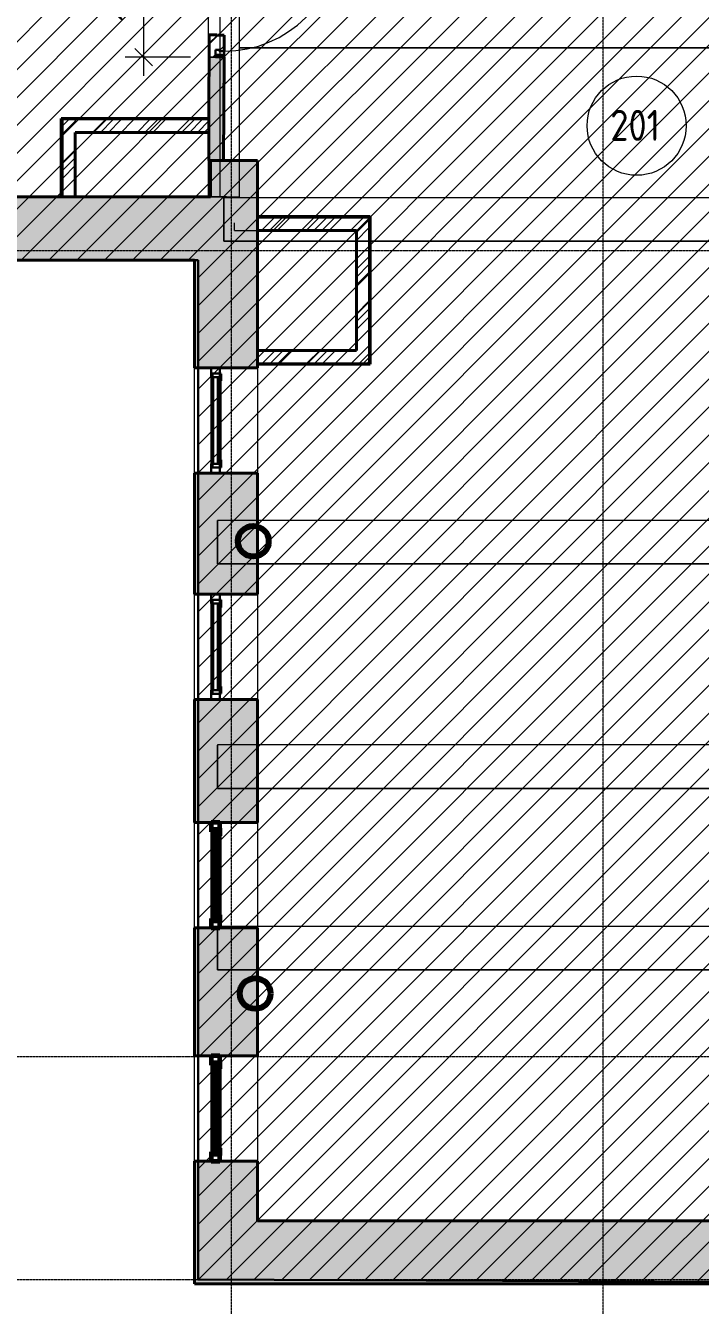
# Model space of a CAD drawing. Header units: millimetres. Extents: x -11886 to 379896, y -8130 to 47743.
# Drawn here: x 107037 to 112485, y 249 to 10571 of the extents above; entities that cross this region are included whole.
import ezdxf

# ---------------------------------------------------------------- set-up
doc = ezdxf.new("R2010")
doc.units = ezdxf.units.MM
for name, pattern in [('ADSK_Линия сетки', [25, 20, -2.5, 0, -2.5]), ('ADSK_Сверху', [4.5, 3, -1.5]), ('ADSK_Снесено', [4.5, 3, -1.5])]:
    doc.linetypes.add(name, pattern=pattern)
for name, color, linetype, lineweight, true_color in [('_ Окна', 5, 'Continuous', 30, 0x0000ff), ('Витраж', 5, 'Continuous', 18, 0x0000ff), ('Двери', 5, 'Continuous', 18, 0x0000ff), ('Окна', 5, 'Continuous', 18, 0x0000ff), ('Панели витража', 5, 'Continuous', 18, 0x0000ff), ('планы со стояками отопление_dwg', 7, 'Continuous', 9, 0x767676), ('Стены внутренние', 5, 'Continuous', 18, 0x0000ff), ('Стены наружные', 1, 'ADSK_Снесено', 18, 0xff0000), ('Стены штриховка', 5, 'Continuous', 18, 0x0000ff)]:
    doc.layers.add(name, color=color, linetype=linetype, lineweight=lineweight, true_color=true_color)
for name, color, linetype, lineweight in [('Каркас', 7, 'Continuous', 18), ('Марки помещений', 7, 'Continuous', 20), ('Оси', 7, 'Continuous', 9), ('Размеры', 7, 'Continuous', 9), ('стояки', 7, 'Continuous', 9)]:
    doc.layers.add(name, color=color, linetype=linetype, lineweight=lineweight)
doc.styles.add('GOST Common_1', font='GOST_Common.ttf', dxfattribs={"width": 0.9, "height": 200})
doc.dimstyles.new('ADSK_Основной_2_мм_Округление_до_1_мм', dxfattribs={"dimscale": 304.8, "dimtxt": 201.142999, "dimasz": 0.463911, "dimexe": 0.492126, "dimexo": 0.492126, "dimgap": 0.098425, "dimtad": 1, "dimdec": 0, "dimdsep": 46, "dimtxsty": 'GOST Common_1', "dimblk1": 'OBLIQUE', "dimblk2": 'OBLIQUE', "dimsah": 1, "dimcen": 0.09, "dimdle": 0.492126, "dimazin": 2, "dimtfac": 1, "dimtdec": 4, "dimtix": 1, "dimtmove": 0, "dimatfit": 3, "dimfxl": 1, "dimtvp": 1, "dimtolj": 1, "dimtzin": 0, "dimlwd": 20, "dimlwe": 20, "dimarcsym": 2})
pattern_1 = [(45, (108139.4, 150), (-179.605, 179.605), []), (45, (108202.9, 150), (0, 359.21), []), (45, (108075.9, 150), (0, 359.21), [])]
pattern_2 = [(45, (108139.4, 85026.59), (-112.2532, 112.2532), [])]

# ---------------------------------------------------------------- blocks, each defined once
blk = doc.blocks.new('Витраж-тент со смещением вовне - 60мм 30 сдвиг-1466941-02 План 2-го этажа маркировочный')
at = {"layer": '_ Окна', "color": 161, "linetype": 'ADSK_Сверху', "true_color": 0xaaaaff}
for p, q in [((-379, 25), (-379, -45)), ((-379, 25), (-349, 25)), ((-379, -45), (-379, 25)), ((379, 25), (349, 25)), ((379, -45), (379, 25)), ((379, -45), (379, 25)), ((-319, -45), (-379, -45)), ((-319, -35), (-319, -45)), ((319, -35), (319, -45)), ((319, -45), (379, -45))]:
    blk.add_line(p, q, dxfattribs=at)
at = {"layer": 'Окна', "color": 161, "linetype": 'ADSK_Сверху', "true_color": 0xaaaaff}
blk.add_line((-319, -45), (319, -45), dxfattribs=at)
blk = doc.blocks.new('Прямоугольный импост - 70х20_56мм-1425354-02 План 2-го этажа маркировочный')
at = {"layer": 'Витраж', "color": 161, "linetype": 'ADSK_Сверху', "true_color": 0xaaaaff}
for p, q in [((466, 2112), (396, 2112)), ((396, 2036), (396, 2112)), ((466, 2036), (466, 2112)), ((396, 1262), (396, 1338)), ((396, 1262), (466, 1262)), ((466, 1262), (466, 1338))]:
    blk.add_line(p, q, dxfattribs=at)
blk = doc.blocks.new('Прямоугольный импост - 70х20_56мм-1424845-02 План 2-го этажа маркировочный')
at = {"layer": 'Витраж', "color": 161, "linetype": 'ADSK_Сверху', "true_color": 0xaaaaff}
for p, q in [((-76, 35), (0, 35)), ((0, 35), (0, -35)), ((0, -35), (-76, -35))]:
    blk.add_line(p, q, dxfattribs=at)
blk = doc.blocks.new('Прямоугольный импост - 70х20_56мм-1424846-02 План 2-го этажа маркировочный')
at = {"layer": 'Витраж', "color": 161, "linetype": 'ADSK_Сверху', "true_color": 0xaaaaff}
for p, q in [((0, 35), (-76, 35)), ((0, -35), (0, 35)), ((-76, -35), (0, -35))]:
    blk.add_line(p, q, dxfattribs=at)
blk = doc.blocks.new('Прямоугольный импост - 70х60мм-1425356-02 План 2-го этажа маркировочный')
at = {"layer": 'Витраж', "color": 161, "linetype": 'ADSK_Сверху', "true_color": 0xaaaaff}
for p, q in [((466, 2036), (396, 2036)), ((396, 1338), (396, 2036)), ((466, 1338), (466, 2036)), ((396, 1338), (466, 1338))]:
    blk.add_line(p, q, dxfattribs=at)
blk = doc.blocks.new('Системная панель - _AR_Стекло_40мм_привязка по центру-1425357-02 План 2-го этажа маркировочный')
at = {"layer": 'Панели витража', "color": 1, "lineweight": 60, "true_color": 0xff0000}
for p, q in [((349, 20), (-349, 20)), ((-349, 20), (-349, -20)), ((349, -20), (349, 20)), ((-349, -20), (349, -20))]:
    blk.add_line(p, q, dxfattribs=at)
blk = doc.blocks.new('Прямоугольный импост - 70х40_56мм-1425355-02 План 2-го этажа маркировочный')
at = {"layer": 'Витраж'}
for p, q in [((396, 2036), (396, 1338)), ((466, 2036), (466, 1338))]:
    blk.add_line(p, q, dxfattribs=at)
blk = doc.blocks.new('Прямоугольный импост - 70х20_56мм-V40-02 План 2-го этажа маркировочный')
at = {"layer": 'Витраж', "color": 1, "lineweight": 60, "true_color": 0xff0000}
for p, q in [((-76, 35), (0, 35)), ((-76, -35), (-76, 35)), ((0, 35), (0, -35)), ((0, -35), (-76, -35))]:
    blk.add_line(p, q, dxfattribs=at)
blk = doc.blocks.new('Прямоугольный импост - 70х20_56мм-V41-02 План 2-го этажа маркировочный')
at = {"layer": 'Витраж', "color": 1, "lineweight": 60, "true_color": 0xff0000}
for p, q in [((0, 35), (-76, 35)), ((-76, 35), (-76, -35)), ((0, -35), (0, 35)), ((-76, -35), (0, -35))]:
    blk.add_line(p, q, dxfattribs=at)
blk = doc.blocks.new('Системная панель - _AR_Стекло_40мм_привязка по центру-V42-02 План 2-го этажа маркировочный')
at = {"layer": 'Панели витража', "lineweight": 30}
for p, q in [((349, 20), (-349, 20)), ((-349, 20), (-349, -20)), ((349, -20), (349, 20)), ((-349, -20), (349, -20))]:
    blk.add_line(p, q, dxfattribs=at)
blk = doc.blocks.new('Прямоугольный импост - 70х20_56мм-V43-02 План 2-го этажа маркировочный')
at = {"layer": 'Витраж', "lineweight": 30}
for p, q in [((-76, 35), (0, 35)), ((-76, -35), (-76, 35)), ((0, 35), (0, -35)), ((0, -35), (-76, -35))]:
    blk.add_line(p, q, dxfattribs=at)
blk = doc.blocks.new('Прямоугольный импост - 70х20_56мм-V44-02 План 2-го этажа маркировочный')
at = {"layer": 'Витраж', "lineweight": 30}
for p, q in [((0, 35), (-76, 35)), ((-76, 35), (-76, -35)), ((0, -35), (0, 35)), ((-76, -35), (0, -35))]:
    blk.add_line(p, q, dxfattribs=at)
blk = doc.blocks.new('AC_Дверь_Однопольная - Д-30п 1030х2200h-1983132-02 План 2-го этажа маркировочный')
at = {"layer": 'Двери', "lineweight": 30}
for p, q in [((-465, 990), (-425, 990)), ((-465, 60), (-465, 990)), ((-425, 990), (-425, 60)), ((-515, 60), (-495, 60)), ((-515, -10), (-515, 60)), ((-495, 60), (-465, 60)), ((-495, -10), (-495, 60)), ((-495, 60), (-495, -10)), ((-425, 60), (-465, 60)), ((-465, 60), (-465, 20)), ((-465, 20), (-455, 20)), ((-455, 20), (-455, -10)), ((455, 20), (465, 20)), ((455, -10), (455, 20)), ((465, 60), (495, 60)), ((465, 20), (465, 60)), ((495, 60), (495, -10)), ((495, 60), (515, 60)), ((495, -10), (495, 60)), ((515, 60), (515, -10)), ((-495, -10), (-515, -10)), ((-455, -10), (-495, -10)), ((495, -10), (455, -10)), ((515, -10), (495, -10))]:
    blk.add_line(p, q, dxfattribs=at)
at = {"layer": 'Двери'}
blk.add_arc((-465, 60), 930, 0, 90, dxfattribs=at)
blk = doc.blocks.new('планы со стояками отопление_dwg-1484427-02 План 2-го этажа маркировочный')
at = {"layer": 'стояки', "color": 246, "lineweight": 80, "true_color": 0x7f001f}
for centre in [(173992, 244819), (174007, 241171)]:
    blk.add_circle(centre, 124, dxfattribs=at)
blk = doc.blocks.new('ADSK_Марка_Помещение_ОдноЗначение - Номер-247393-02 План 2-го этажа маркировочный')
at = {"layer": 'Марки помещений'}
blk.add_circle((0, 0), 4, dxfattribs=at)
blk = doc.blocks.new('_Oblique')
at = {"color": 0, "linetype": 'ByBlock', "lineweight": -2}
blk.add_line((-0.5, -0.5), (0.5, 0.5), dxfattribs=at)
blk = doc.blocks.new('*D1589')
at = {"layer": 'Defpoints', "color": 0, "transparency": 16777216}
for p in [(107991, 11347), (108524, 11347), (108519, 10317)]:
    blk.add_point(p, dxfattribs=at)
at = {"layer": 'Размеры', "color": 0, "lineweight": 20, "transparency": 16777216}
for p, q in [((107991, 10167), (107991, 11497)), ((108374, 11347), (107841, 11347)), ((108369, 10317), (107841, 10317))]:
    blk.add_line(p, q, dxfattribs=at)
at = {"layer": 'Размеры', "color": 0, "lineweight": 20, "transparency": 16777216, "xscale": 141.4, "yscale": 141.4, "zscale": 141.4}
for p, rotation in [((107991, 11347), 90), ((107991, 10317), 270)]:
    blk.add_blockref('_Oblique', p, dxfattribs=dict(at, rotation=rotation))
at = {"layer": 'Размеры', "color": 0, "lineweight": 20, "transparency": 16777216, "insert": (107861, 10832), "char_height": 200, "width": 560.47, "attachment_point": 5, "rotation": 90, "style": 'GOST Common_1'}
blk.add_mtext('\\A1;1030', dxfattribs=at)

msp = doc.modelspace()

# ---------------------------------------------------------------- hatches: boundary and pattern name
at = {"lineweight": 13, "true_color": 0x636466, "transparency": 33554559}
h = msp.add_hatch(dxfattribs=at)
h.set_pattern_fill('ANSI31', color=251, scale=50)
h.set_pattern_definition(pattern_2)
h.paths.add_polyline_path([(112082.9, 43878.87), (101860.65, 43878.87), (101998.36, 8679.25), (108910.53, 8679.25), (108910.53, 12721.22), (111524.62, 12721.22), (111521.03, 13231.22), (111469.49, 21068.63), (112082.9, 21068.63)])
h = msp.add_hatch(dxfattribs=at)
h.set_pattern_fill('ANSI31', color=251, scale=50)
h.set_pattern_definition(pattern_2)
h.paths.add_polyline_path([(158072.8, 8682.3), (164353.35, 8682.3), (164172.02, 43909.21), (154172.61, 43909.21), (154172.61, 21084.06), (154859.25, 21054.57), (154861.07, 11328.12), (108910.53, 11328.12), (108910.53, 8679.25), (108429.9, 8679.25), (108429.9, 456.79), (116412.4, 422.02), (116412.4, 2336.48), (127112.04, 2336.48), (127112.04, -2582.57), (139475.8, -2582.57), (139475.8, 2335.74), (150176.33, 2256.79), (150176.33, 300.23), (158072.8, 300.23)])
at = {"layer": 'Стены внутренние', "true_color": 0xc0c0c0}
h = msp.add_hatch(color=9, dxfattribs=at)
h.paths.add_polyline_path([(108635.46, 9482.25), (108639.25, 10315.99), (108519.25, 10315.99), (108515.46, 9482.52), (108575.46, 9482.25)])
h.paths.add_polyline_path([(108646.27, 11863.1), (108648.89, 12438.79), (108528.89, 12438.67), (108526.45, 11863.65), (108551.53, 11863.53)])
at = {"layer": 'Стены внутренние', "linetype": 'ADSK_Снесено', "lineweight": 9, "true_color": 0xff0000}
h = msp.add_hatch(dxfattribs=at)
h.set_pattern_fill('FP_4', color=1, style=0, pattern_type=2)
h.set_pattern_definition([(45, (108139.4, 150), (-70.7107, 70.7107), [])])
h.paths.add_polyline_path([(108569.25, 10316.3), (108569.52, 10376.3), (108599.52, 10376.17), (108599.52, 10366.17), (108639.48, 10365.99), (108639.25, 10495.13), (108520.06, 10495.67), (108519.25, 10316.53)])
at = {"layer": 'Стены внутренние', "lineweight": 9}
h = msp.add_hatch(dxfattribs=at)
h.set_pattern_fill('FP_1', color=256, style=0, pattern_type=2)
h.set_pattern_definition(pattern_1)
h.paths.add_polyline_path([(107436.63, 9189.25), (107436.63, 9810.34), (107336.63, 9810.34), (107336.63, 9189.25)])
h = msp.add_hatch(dxfattribs=at)
h.set_pattern_fill('FP_1', color=256, style=0, pattern_type=2)
h.set_pattern_definition(pattern_1)
h.paths.add_polyline_path([(108233.86, 9710.34), (108516.5, 9710.34), (108516.95, 9810.34), (107436.63, 9810.34), (107436.63, 9710.34)])
at = {"layer": 'Стены внутренние', "true_color": 0xc0c0c0}
msp.add_hatch(color=9, dxfattribs=at).paths.add_polyline_path([(108764.85, 9189.25), (108910.19, 9189.25), (108910.19, 9482.25), (108530.19, 9482.25), (108530.19, 9189.25), (108670.69, 9189.25)])
at = {"layer": 'Стены внутренние', "lineweight": 9}
h = msp.add_hatch(dxfattribs=at)
h.set_pattern_fill('FP_1', color=256, style=0, pattern_type=2)
h.set_pattern_definition(pattern_1)
h.paths.add_polyline_path([(109707.78, 8918.4), (109707.78, 9018.4), (108910.19, 9018.4), (108910.19, 8918.4), (109504.52, 8918.4)])
h = msp.add_hatch(dxfattribs=at)
h.set_pattern_fill('FP_1', color=256, style=0, pattern_type=2)
h.set_pattern_definition(pattern_1)
h.paths.add_polyline_path([(109807.78, 7851.39), (109807.78, 9018.4), (109707.78, 9018.4), (109707.78, 7851.39)])
h = msp.add_hatch(dxfattribs=at)
h.set_pattern_fill('FP_1', color=256, style=0, pattern_type=2)
h.set_pattern_definition(pattern_1)
h.paths.add_polyline_path([(108910.19, 7851.39), (109707.78, 7851.39), (109707.78, 7951.39), (108910.19, 7951.39)])
at = {"layer": 'Стены наружные', "linetype": 'Continuous', "true_color": 0xc0c0c0}
for points in [[(106963.2, 8679.25), (108910.19, 8679.25), (108910.19, 9189.25), (101998.36, 9189.25), (101998.36, 8679.25), (104421.88, 8679.25)], [(114587.17, 422.02), (116412.4, 422.02), (116412.4, 932.02), (108910.19, 932.02), (108910.19, 422.02), (109504.52, 422.02)]]:
    msp.add_hatch(color=9, dxfattribs=at).paths.add_polyline_path(points)
h = msp.add_hatch(color=9, dxfattribs=at)
h.paths.add_polyline_path([(108910.19, 422.02), (108910.19, 1412.12), (108400.19, 1412.12), (108400.19, 422.02), (108781.76, 422.02)])
h.paths.add_polyline_path([(108781.76, 2262.12), (108910.19, 2262.12), (108910.19, 3293.49), (108400.19, 3293.49), (108400.19, 2262.12), (108779.74, 2262.12)])
h.paths.add_polyline_path([(108777.09, 4143.49), (108910.19, 4143.49), (108910.19, 5135.14), (108400.19, 5135.14), (108400.19, 4143.49), (108770.96, 4143.49)])
h.paths.add_polyline_path([(108781.76, 5985.14), (108910.19, 5985.14), (108910.19, 6962.02), (108400.19, 6962.02), (108400.19, 5985.14), (108774.5, 5985.14)])
h.paths.add_polyline_path([(108770.96, 7812.02), (108910.19, 7812.02), (108910.19, 8679.25), (108400.19, 8679.25), (108400.19, 7812.02)])

# ---------------------------------------------------------------- linework, layer by layer
at = {"color": 251, "lineweight": 30, "true_color": 0x636466}
for points in [[(108429.9, 8679.25), (101998.36, 8679.25), (101860.65, 43878.87), (112082.9, 43878.87), (112082.9, 21068.63), (111469.49, 21068.63), (111521.03, 13231.22)], [(154172.61, 21084.06), (154172.61, 43909.21), (164172.02, 43909.21), (164353.35, 8682.3), (158072.8, 8682.3), (158072.8, 300.23), (150176.33, 300.23), (150176.33, 2256.79), (139375.37, 2336.48), (139475.8, 2335.74), (139475.8, -2582.57), (127112.04, -2582.57), (127112.04, 2336.48), (116412.4, 2336.48), (116412.4, 422.02), (108429.9, 456.79), (108429.9, 8679.25)]]:
    msp.add_lwpolyline(points, dxfattribs=at)
at = {"layer": 'Каркас', "color": 253, "linetype": 'ADSK_Сверху', "true_color": 0xaaaaaa}
for p, q in [((108511.68, 12995.57), (108511.68, 9190.34)), ((115929.11, 10391.1), (108761.68, 10391.1)), ((108761.68, 10391.1), (108761.68, 9190.34)), ((108511.68, 9190.34), (108761.68, 9190.34)), ((108636.68, 9181.79), (108636.68, 8831.79)), ((115929.11, 9181.79), (108636.68, 9181.79)), ((116179.11, 8831.79), (108636.68, 8831.79)), ((108587.08, 6580.35), (108587.08, 6230.35)), ((116054.11, 6580.35), (108587.08, 6580.35)), ((116054.11, 6230.35), (108587.08, 6230.35)), ((108587.08, 4769.31), (108587.08, 4419.31)), ((116054.11, 4769.31), (108587.08, 4769.31)), ((116054.11, 4419.31), (108587.08, 4419.31)), ((116054.11, 3305.23), (108605.19, 3305.23)), ((108587.08, 3293.49), (108587.08, 2955.23)), ((116054.11, 2955.23), (108587.08, 2955.23))]:
    msp.add_line(p, q, dxfattribs=at)
at = {"layer": 'Каркас', "color": 253, "linetype": 'ADSK_Сверху', "true_color": 0xb2b2b2}
for p, q in [((108511.68, 11809.87), (108511.68, 9190.34)), ((108761.68, 10391.1), (115929.11, 10391.1)), ((108659.62, 9190.34), (108511.68, 9190.34)), ((108636.68, 8831.79), (108636.68, 9181.79)), ((115929.11, 9181.79), (108636.68, 9181.79)), ((108636.68, 8831.79), (116179.11, 8831.79)), ((108587.08, 6230.35), (108587.08, 6580.35)), ((116054.11, 6580.35), (108587.08, 6580.35)), ((108587.08, 6230.35), (116054.11, 6230.35)), ((108587.08, 4419.31), (108587.08, 4769.31)), ((116054.11, 4769.31), (108587.08, 4769.31)), ((108587.08, 4419.31), (116054.11, 4419.31)), ((116054.11, 3305.23), (108605.19, 3305.23)), ((108587.08, 2955.23), (108587.08, 3293.49)), ((108587.08, 2955.23), (116054.11, 2955.23))]:
    msp.add_line(p, q, dxfattribs=at)
at = {"layer": 'Каркас', "color": 9, "linetype": 'ADSK_Сверху', "true_color": 0xb9b9b9}
msp.add_line((108761.68, 10741.1), (108761.68, 10391.1), dxfattribs=at)
at = {"layer": 'Оси', "linetype": 'ADSK_Линия сетки'}
for p, q in [((108699.31, -5917.65), (108699.31, 44571.85)), ((111699.31, -5917.65), (111699.31, 44571.85)), ((97053.17, 8756.79), (165281.12, 8756.79)), ((97053.17, 2256.79), (165281.12, 2256.79)), ((97053.17, 456.79), (165281.12, 456.79))]:
    msp.add_line(p, q, dxfattribs=at)
at = {"layer": 'Стены внутренние', "color": 18, "linetype": 'ADSK_Сверху', "true_color": 0x000000}
for p, q in [((108606.62, 12514.65), (108604.3, 9190.34)), ((108659.62, 9189.25), (108604.3, 9189.25)), ((108724.11, 8918.4), (108724.15, 8980.4)), ((109807.78, 8427.32), (109807.78, 8980.4)), ((108724.11, 8918.4), (109707.78, 8918.4)), ((109707.78, 8918.4), (109707.78, 8427.32))]:
    msp.add_line(p, q, dxfattribs=at)
at = {"layer": 'Стены внутренние', "color": 18, "lineweight": 40, "true_color": 0x000000}
for p, q in [((108520.06, 10495.67), (108517.01, 9822.34)), ((108635.46, 9481.98), (108639.25, 10315.99)), ((107324.63, 9822.34), (107324.63, 9189.25)), ((108517.01, 9822.34), (107324.63, 9822.34)), ((108517, 9820.34), (108515.46, 9482.52)), ((107436.63, 9189.25), (107436.63, 9710.34)), ((107436.63, 9710.34), (108516.5, 9710.34)), ((108515.46, 9482.52), (108635.46, 9481.98)), ((108910.19, 9482.25), (108530.19, 9482.25)), ((108530.19, 9482.25), (108530.19, 9189.25)), ((108910.19, 9189.25), (108910.19, 9482.25)), ((107326.63, 9189.25), (107436.63, 9189.25)), ((109819.78, 9030.4), (108910.19, 9030.4)), ((109819.78, 7839.39), (109819.78, 9030.4)), ((108910.19, 8918.4), (109707.78, 8918.4)), ((109707.78, 8918.4), (109707.78, 7951.39)), ((109707.78, 7951.39), (108910.19, 7951.39)), ((108910.19, 7951.39), (108910.19, 7841.39)), ((108910.19, 7839.39), (109819.78, 7839.39))]:
    msp.add_line(p, q, dxfattribs=at)
at = {"layer": 'Стены внутренние', "color": 18, "linetype": 'ADSK_Снесено', "lineweight": 40, "true_color": 0x000000}
for p, q in [((108640.06, 10495.13), (108520.06, 10495.67)), ((108639.48, 10365.99), (108640.06, 10495.13))]:
    msp.add_line(p, q, dxfattribs=at)
at = {"layer": 'Стены внутренние', "color": 18, "true_color": 0x000000}
msp.add_line((108569.25, 10316.3), (108519.25, 10316.53), dxfattribs=at)
at = {"layer": 'Стены внутренние', "color": 18, "linetype": 'ADSK_Снесено', "true_color": 0x000000}
msp.add_line((108519.25, 10316.53), (108569.25, 10316.3), dxfattribs=at)
at = {"layer": 'Стены наружные', "color": 18, "linetype": 'Continuous', "lineweight": 40, "true_color": 0x000000}
for p, q in [((107324.63, 9189.25), (102508.36, 9189.25)), ((108530.19, 9189.25), (107436.63, 9189.25)), ((108910.19, 7951.39), (108910.19, 9189.25)), ((101998.36, 8679.25), (108400.19, 8679.25)), ((108400.19, 8679.25), (108400.19, 7812.02)), ((108400.19, 7812.02), (108910.19, 7812.02)), ((108910.19, 7812.02), (108910.19, 7839.39)), ((108400.19, 6962.02), (108400.19, 5985.14)), ((108910.19, 6962.02), (108400.19, 6962.02)), ((108910.19, 5985.14), (108910.19, 6962.02)), ((108400.19, 5985.14), (108910.19, 5985.14)), ((108400.19, 5135.14), (108400.19, 4143.49)), ((108910.19, 5135.14), (108400.19, 5135.14)), ((108910.19, 4143.49), (108910.19, 5135.14)), ((108400.19, 4143.49), (108910.19, 4143.49)), ((108400.19, 3293.49), (108400.19, 2262.12)), ((108910.19, 3293.49), (108400.19, 3293.49)), ((108910.19, 2262.12), (108910.19, 3293.49)), ((108400.19, 2262.12), (108910.19, 2262.12)), ((108400.19, 1412.12), (108400.19, 422.02)), ((108910.19, 1412.12), (108400.19, 1412.12)), ((108910.19, 932.02), (108910.19, 1412.12)), ((113626.28, 932.02), (108910.19, 932.02)), ((108400.19, 422.02), (116412.4, 422.02))]:
    msp.add_line(p, q, dxfattribs=at)
at = {"layer": 'Стены наружные', "color": 18, "linetype": 'Continuous', "true_color": 0x000000}
for p, q in [((108400.19, 6962.02), (108400.19, 7812.02)), ((108910.19, 7812.02), (108910.19, 6962.02)), ((108400.19, 5135.14), (108400.19, 5985.14)), ((108910.19, 5985.14), (108910.19, 5135.14)), ((108400.19, 3293.49), (108400.19, 4143.49)), ((108910.19, 4143.49), (108910.19, 3293.49)), ((108400.19, 1412.12), (108400.19, 2262.12)), ((108910.19, 2262.12), (108910.19, 1412.12))]:
    msp.add_line(p, q, dxfattribs=at)
at = {"layer": 'Стены штриховка'}
for p, q in [((108517, 9820.34), (107324.63, 9820.34)), ((107326.63, 9822.34), (107326.63, 9189.25)), ((107336.63, 9820.34), (107336.63, 9822.34)), ((107336.63, 9810.34), (107336.63, 9189.25)), ((108516.95, 9810.34), (107336.63, 9810.34)), ((108517, 9820.34), (108517.01, 9822.34)), ((107324.63, 9189.25), (107326.63, 9189.25)), ((109819.78, 9028.4), (108910.19, 9028.4)), ((109807.78, 9018.4), (108910.19, 9018.4)), ((109807.78, 9030.4), (109807.78, 9028.4)), ((109807.78, 7851.39), (109807.78, 9018.4)), ((109817.78, 7839.39), (109817.78, 9030.4)), ((108910.19, 7851.39), (109807.78, 7851.39)), ((108910.19, 7841.39), (108910.19, 7839.39)), ((108910.19, 7841.39), (109819.78, 7841.39)), ((109807.78, 7841.39), (109807.78, 7839.39))]:
    msp.add_line(p, q, dxfattribs=at)

# ---------------------------------------------------------------- block references
at = {"layer": '_ Окна', "color": 161, "linetype": 'ADSK_Сверху', "true_color": 0xaaaaff, "rotation": 89.99999999999993}
for p in [(108570.19, 7387.02), (108570.19, 5560.14), (108570.19, 3718.49), (108570.19, 1837.12)]:
    msp.add_blockref('Витраж-тент со смещением вовне - 60мм 30 сдвиг-1466941-02 План 2-го этажа маркировочный', p, dxfattribs=at)
at = {"layer": 'Витраж', "color": 161, "linetype": 'ADSK_Сверху', "true_color": 0xaaaaff}
for name, p in [('Прямоугольный импост - 70х20_56мм-1425354-02 План 2-го этажа маркировочный', (108139.4, 5699.9)), ('Прямоугольный импост - 70х60мм-1425356-02 План 2-го этажа маркировочный', (108139.4, 5699.9)), ('Прямоугольный импост - 70х20_56мм-1425354-02 План 2-го этажа маркировочный', (108139.4, 3873.02)), ('Прямоугольный импост - 70х60мм-1425356-02 План 2-го этажа маркировочный', (108139.4, 3873.02)), ('Прямоугольный импост - 70х20_56мм-1425354-02 План 2-го этажа маркировочный', (108139.4, 2031.37)), ('Прямоугольный импост - 70х60мм-1425356-02 План 2-го этажа маркировочный', (108139.4, 2031.37)), ('Прямоугольный импост - 70х20_56мм-1425354-02 План 2-го этажа маркировочный', (108139.4, 150)), ('Прямоугольный импост - 70х60мм-1425356-02 План 2-го этажа маркировочный', (108139.4, 150))]:
    msp.add_blockref(name, p, dxfattribs=at)
at = {"layer": 'Витраж', "color": 161, "linetype": 'ADSK_Сверху', "true_color": 0xaaaaff, "extrusion": (0, 0, -1), "rotation": 90.00000000000007}
for p in [(-108570.19, 7812.02), (-108570.19, 5985.14), (-108570.19, 4143.49), (-108570.19, 2262.12)]:
    msp.add_blockref('Прямоугольный импост - 70х20_56мм-1424845-02 План 2-го этажа маркировочный', p, dxfattribs=at)
at = {"layer": 'Витраж', "extrusion": (0, 0, -1), "rotation": 90.00000000000007}
for name, p in [('Прямоугольный импост - 70х20_56мм-V43-02 План 2-го этажа маркировочный', (-108570.19, 7812.02)), ('Прямоугольный импост - 70х20_56мм-V43-02 План 2-го этажа маркировочный', (-108570.19, 5985.14)), ('Прямоугольный импост - 70х20_56мм-V40-02 План 2-го этажа маркировочный', (-108570.19, 4143.49)), ('Прямоугольный импост - 70х20_56мм-V40-02 План 2-го этажа маркировочный', (-108570.19, 2262.12))]:
    msp.add_blockref(name, p, dxfattribs=at)
at = {"layer": 'Витраж'}
for p in [(108139.4, 5699.9), (108139.4, 3873.02), (108139.4, 2031.37), (108139.4, 150)]:
    msp.add_blockref('Прямоугольный импост - 70х40_56мм-1425355-02 План 2-го этажа маркировочный', p, dxfattribs=at)
at = {"layer": 'Витраж', "color": 161, "linetype": 'ADSK_Сверху', "true_color": 0xaaaaff, "rotation": 269.9999999999999}
for p in [(108570.19, 6962.02), (108570.19, 5135.14), (108570.19, 3293.49), (108570.19, 1412.12)]:
    msp.add_blockref('Прямоугольный импост - 70х20_56мм-1424846-02 План 2-го этажа маркировочный', p, dxfattribs=at)
at = {"layer": 'Витраж', "rotation": 269.9999999999999}
for name, p in [('Прямоугольный импост - 70х20_56мм-V44-02 План 2-го этажа маркировочный', (108570.19, 6962.02)), ('Прямоугольный импост - 70х20_56мм-V44-02 План 2-го этажа маркировочный', (108570.19, 5135.14)), ('Прямоугольный импост - 70х20_56мм-V41-02 План 2-го этажа маркировочный', (108570.19, 3293.49)), ('Прямоугольный импост - 70х20_56мм-V41-02 План 2-го этажа маркировочный', (108570.19, 1412.12))]:
    msp.add_blockref(name, p, dxfattribs=at)
at = {"layer": 'Двери', "rotation": 269.7398163216952}
msp.add_blockref('AC_Дверь_Однопольная - Д-30п 1030х2200h-1983132-02 План 2-го этажа маркировочный', (108581.59, 10831.25), dxfattribs=at)
at = {"layer": 'Марки помещений', "xscale": 99.99999999999993, "yscale": 99.99999999999993, "zscale": 99.99999999999993}
msp.add_blockref('ADSK_Марка_Помещение_ОдноЗначение - Номер-247393-02 План 2-го этажа маркировочный', (111969.75, 9764.03), dxfattribs=at)
at = {"layer": 'Панели витража', "rotation": 89.99999999999993}
for name, p in [('Системная панель - _AR_Стекло_40мм_привязка по центру-V42-02 План 2-го этажа маркировочный', (108570.19, 7387.02)), ('Системная панель - _AR_Стекло_40мм_привязка по центру-V42-02 План 2-го этажа маркировочный', (108570.19, 5560.14)), ('Системная панель - _AR_Стекло_40мм_привязка по центру-1425357-02 План 2-го этажа маркировочный', (108570.19, 3718.49)), ('Системная панель - _AR_Стекло_40мм_привязка по центру-1425357-02 План 2-го этажа маркировочный', (108570.19, 1837.12))]:
    msp.add_blockref(name, p, dxfattribs=at)
at = {"layer": 'планы со стояками отопление_dwg', "color": 6, "true_color": 0xff00ff}
msp.add_blockref('планы со стояками отопление_dwg-1484427-02 План 2-го этажа маркировочный', (-65116.64, -238406.38), dxfattribs=at)

# ---------------------------------------------------------------- texts
at = {"layer": 'Марки помещений', "lineweight": 9, "insert": (111757.34, 9891.76), "char_height": 250, "width": 526.7087, "attachment_point": 1, "style": 'GOST Common_1'}
msp.add_mtext('201', dxfattribs=at)

# ---------------------------------------------------------------- dimensions: what is measured, and where the dimension line sits
at = {"layer": 'Размеры', "lineweight": 20}
dim = msp.add_linear_dim(base=(107991.33, 11346.52), p1=(108519.25, 10316.53), p2=(108523.93, 11346.52), angle=90, dimstyle='ADSK_Основной_2_мм_Округление_до_1_мм', override={"dimpost": '<>', "dimfxl": 1030}, dxfattribs=at)
dim.commit()
dim.dimension.update_dxf_attribs({"geometry": '*D1589', "text_midpoint": (107861.33, 10831.53)})

doc.saveas('drawing.dxf')
